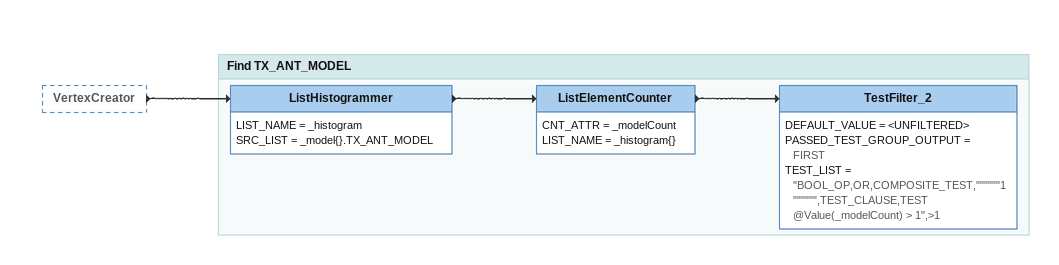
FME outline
VertexCreator [outside]
    -> ListHistogrammer

Bookmark: Find TX_ANT_MODEL
ListHistogrammer
    LIST_NAME = _histogram
    SRC_LIST = _model{}.TX_ANT_MODEL
    -> ListElementCounter
ListElementCounter
    CNT_ATTR = _modelCount
    LIST_NAME = _histogram{}
    -> TestFilter_2
TestFilter_2
    DEFAULT_VALUE = <UNFILTERED>
    PASSED_TEST_GROUP_OUTPUT = FIRST
    TEST_LIST = "BOOL_OP,OR,COMPOSITE_TEST,""""""1"""""",TEST_CLAUSE,TEST @Value(_modelCount) > 1",>1
